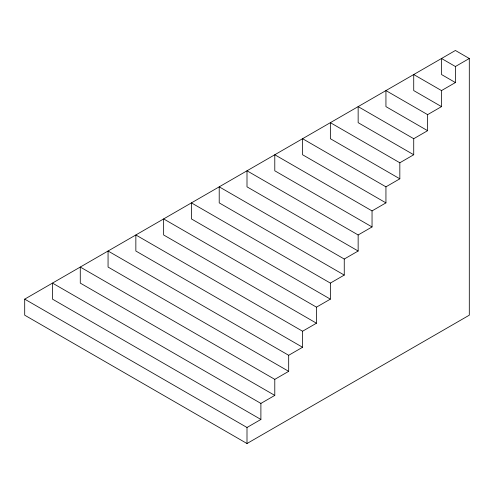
<?xml version="1.0" encoding="UTF-8"?>
<svg xmlns="http://www.w3.org/2000/svg" width="494" height="494" viewBox="0 0 494 494"><rect width="100%" height="100%" fill="white"/><g stroke="black" fill="none" stroke-linecap="round" stroke-linejoin="round"><path stroke-width="0.74" d="M24.7 299.142L455.406 50.474L469.3 58.496L469.3 315.184L247 443.526L24.7 315.184L24.7 299.142L247 427.483L260.894 419.462L260.894 403.419L52.488 283.099L52.488 299.142L260.894 419.462M455.406 66.517L455.406 82.56L441.513 74.538L441.513 58.496L455.406 66.517L469.3 58.496M441.513 90.581L441.513 106.624L413.725 90.581L413.725 74.538L441.513 90.581L455.406 82.56M427.619 114.645L427.619 130.688L385.938 106.624L385.938 90.581L427.619 114.645L441.513 106.624M413.725 138.709L413.725 154.752L358.15 122.666L358.15 106.624L413.725 138.709L427.619 130.688M399.831 162.773L399.831 178.816L330.363 138.709L330.363 122.666L399.831 162.773L413.725 154.752M385.938 186.837L385.938 202.88L302.575 154.752L302.575 138.709L385.938 186.837L399.831 178.816M372.044 210.901L372.044 226.944L274.788 170.794L274.788 154.752L372.044 210.901L385.938 202.88M358.15 234.965L358.15 251.014L247 186.837L247 170.794L358.15 234.965L372.044 226.944M344.256 259.035L344.256 275.078L219.213 202.88L219.213 186.837L344.256 259.035L358.15 251.014M330.363 283.099L330.363 299.142L191.425 218.922L191.425 202.88L330.363 283.099L344.256 275.078M316.469 307.163L316.469 323.206L163.638 234.971L163.638 218.922L316.469 307.163L330.363 299.142M302.575 331.227L302.575 347.27L135.85 251.014L135.85 234.971L302.575 331.227L316.469 323.206M288.681 355.291L288.681 371.334L108.063 267.056L108.063 251.014L288.681 355.291L302.575 347.27M274.788 379.355L274.788 395.398L80.275 283.099L80.275 267.056L274.788 379.355L288.681 371.334M260.894 403.419L274.788 395.398M247 427.483L247 443.526"/></g></svg>
